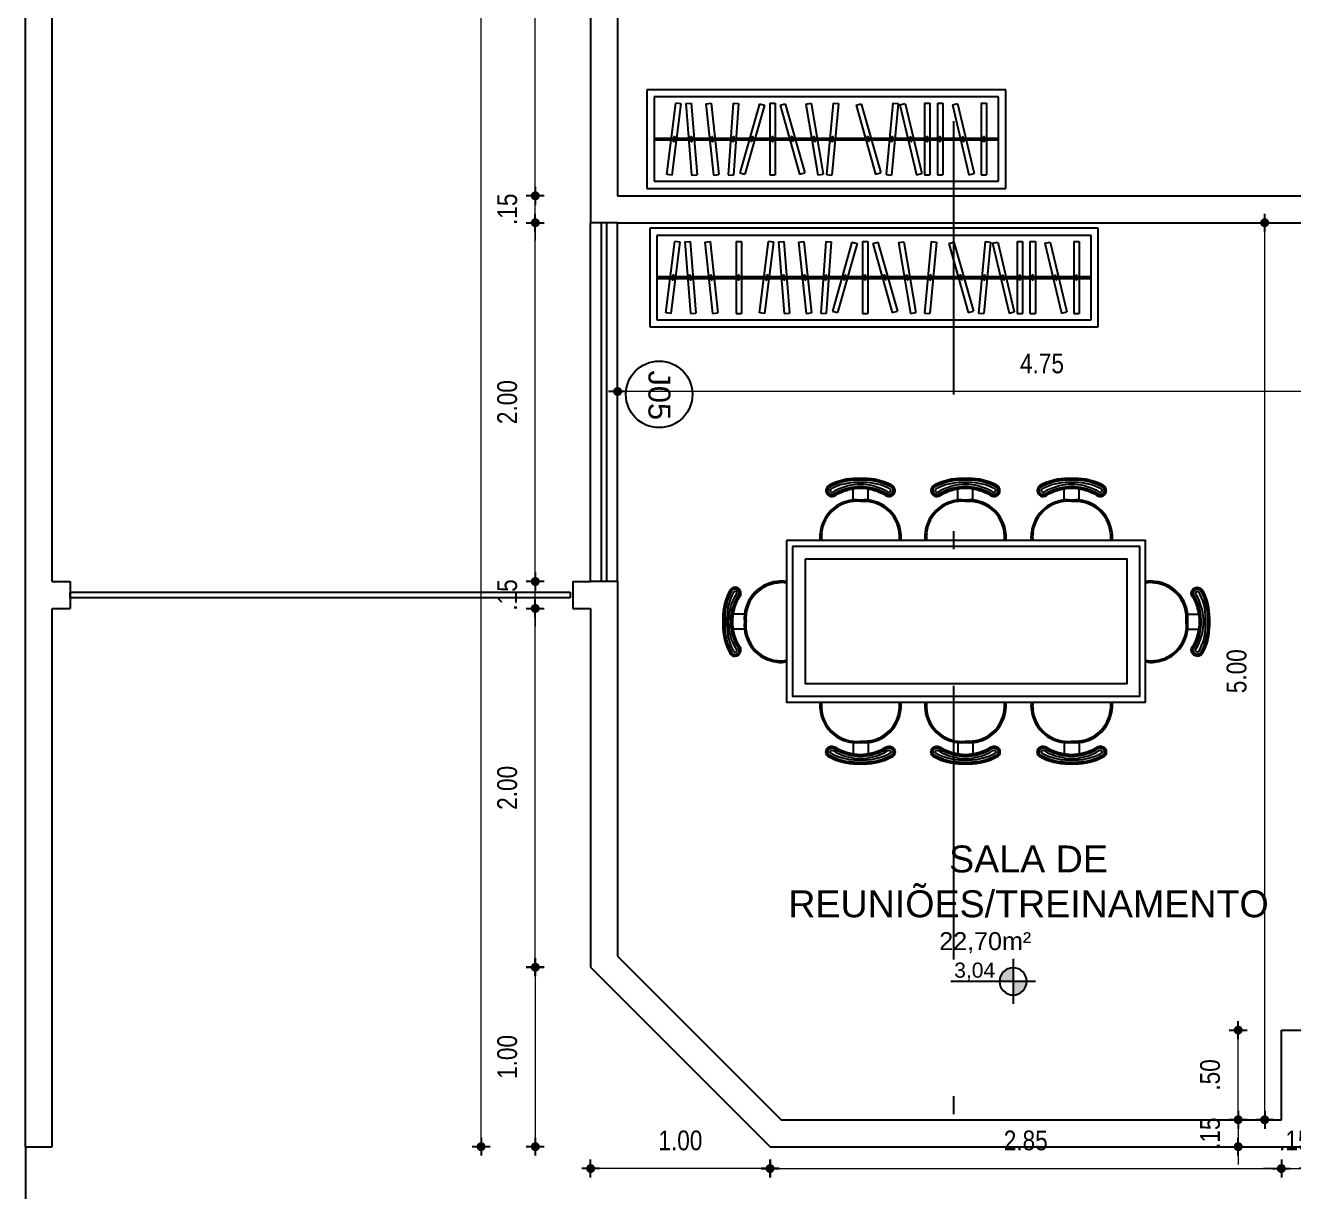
# Model space of a CAD drawing. Header units: millimetres. Extents: x 3212 to 6878, y 1640 to 3386.
# Drawn here: x 3228.04 to 3235.11, y 1702.8 to 1709.3 of the extents above; entities that cross this region are included whole.
import ezdxf
from ezdxf.enums import TextEntityAlignment as Align

# ---------------------------------------------------------------- set-up
doc = ezdxf.new("R2010")
doc.units = ezdxf.units.MM
doc.header["$LTSCALE"] = 0.8
doc.linetypes.add('DASHDOT2', pattern=[12.7, 6.35, -3.175, 0, -3.175])
for name, color, linetype in [('0-COTAS', 8, 'Continuous'), ('A-PEN-W', 7, 'Continuous'), ('A-PEN-Y', 2, 'Continuous'), ('COTA', 2, 'Continuous'), ('MOVEIS', 7, 'Continuous'), ('NIVEIS', 1, 'Continuous')]:
    doc.layers.add(name, color=color, linetype=linetype)
doc.layers.add('COTAS', color=53, linetype='Continuous', lineweight=9)
doc.styles.add('CARIMBO_DADOS', font='arial.ttf', dxfattribs={"height": 0.1})
doc.styles.add('F2', font='ARIALN.TTF')
doc.styles.add('REGUA80', font='arial.ttf', dxfattribs={"height": 1})
doc.styles.add('T20', font='PORT2', dxfattribs={"height": 0.2})
doc.styles.add('TEXT', font='arial.ttf')
doc.dimstyles.new('ARQUITETURA', dxfattribs={"dimtxt": 0.11, "dimasz": 0.05, "dimexe": 0.1, "dimexo": 0, "dimgap": 0.1, "dimtad": 1, "dimzin": 5, "dimdsep": 46, "dimtxsty": 'F2', "dimblk": 'COTA', "dimcen": 0, "dimse1": 1, "dimse2": 1, "dimadec": 0, "dimazin": 0, "dimtfac": 2, "dimtix": 1, "dimtmove": 2, "dimatfit": 3, "dimldrblk": 'COTA', "dimfxl": 0, "dimtolj": 1, "dimtzin": 5, "dimarcsym": 0})

# ---------------------------------------------------------------- blocks, each defined once
blk = doc.blocks.new('cotas')
at = {"layer": 'A-PEN-Y'}
h = blk.add_hatch(color=256, dxfattribs=at)
h.paths.add_polyline_path([(0.135, 0, 0.414214), (0, 0.135), (0, 0)])
h.paths.add_polyline_path([(0, 0), (-0.135, 0, 0.414214), (0, -0.135)])
at = {"layer": 'A-PEN-W'}
for p, q in [((0, 0.223), (0, -0.223)), ((-0.223, 0), (0.621, 0))]:
    blk.add_line(p, q, dxfattribs=at)
blk.add_circle((0, 0), 0.135, dxfattribs=at)
at = {"layer": 'A-PEN-W', "style": 'T20'}
blk.add_attdef('COTA', (0.167, 0.038), '', height=0.15, dxfattribs=at)
blk = doc.blocks.new('COTA')
at = {"layer": 'COTA'}
for p, q in [((-1, 0), (1, 0)), ((0, 1), (0, -1))]:
    blk.add_line(p, q, dxfattribs=at)
at = {"layer": 'COTA', "const_width": 0.5}
blk.add_lwpolyline([(-0.25, 0, 1), (0.25, 0, 1)], format="xyb", close=True, dxfattribs=at)
blk = doc.blocks.new('*D324')
at = {"layer": '0-COTAS', "color": 0, "lineweight": -2, "transparency": 16777216}
blk.add_line((3568.6271, 1830.8628), (3568.6271, 1829.9628), dxfattribs=at)
at = {"layer": 'Defpoints', "color": 0, "transparency": 16777216}
for p in [(3568.9355, 1830.9128), (3568.6271, 1829.9128), (3569.9355, 1829.9128)]:
    blk.add_point(p, dxfattribs=at)
at = {"layer": '0-COTAS', "color": 0, "lineweight": -2, "transparency": 16777216, "xscale": 0.05, "yscale": 0.05, "zscale": 0.05}
for p, rotation in [((3568.6271, 1830.9128), 90), ((3568.6271, 1829.9128), 270)]:
    blk.add_blockref('COTA', p, dxfattribs=dict(at, rotation=rotation))
at = {"layer": '0-COTAS', "color": 0, "transparency": 16777216, "insert": (3568.4709, 1830.4128), "char_height": 0.11, "attachment_point": 5, "rotation": 90, "style": 'F2'}
blk.add_mtext('\\A1;1.00', dxfattribs=at)
blk = doc.blocks.new('*D417')
at = {"layer": '0-COTAS', "color": 0, "lineweight": -2, "transparency": 16777216}
blk.add_line((3569.8855, 1829.7908), (3568.9855, 1829.7908), dxfattribs=at)
at = {"layer": 'Defpoints', "color": 0, "transparency": 16777216}
for p in [(3568.9355, 1830.9128), (3569.9355, 1829.9128), (3568.9355, 1829.7908)]:
    blk.add_point(p, dxfattribs=at)
at = {"layer": '0-COTAS', "color": 0, "lineweight": -2, "transparency": 16777216, "xscale": 0.05, "yscale": 0.05, "zscale": 0.05, "rotation": 180}
blk.add_blockref('COTA', (3568.9355, 1829.7908), dxfattribs=at)
at = {"layer": '0-COTAS', "color": 0, "lineweight": -2, "transparency": 16777216, "xscale": 0.05, "yscale": 0.05, "zscale": 0.05}
blk.add_blockref('COTA', (3569.9355, 1829.7908), dxfattribs=at)
at = {"layer": '0-COTAS', "color": 0, "transparency": 16777216, "insert": (3569.4355, 1829.947), "char_height": 0.11, "attachment_point": 5, "style": 'F2'}
blk.add_mtext('\\A1;1.00', dxfattribs=at)
blk = doc.blocks.new('MESA3')
for p, q in [((-0.0279, 1.1982), (-0.0279, 1.2601)), ((0.0557, 1.1982), (0.0557, 1.2601)), ((-0.6646, 0.5935), (-0.7265, 0.5935)), ((0.6876, 0.5935), (0.7495, 0.5935)), ((-0.6646, 0.5099), (-0.7265, 0.5099)), ((0.6876, 0.5099), (0.7495, 0.5099)), ((-0.6646, 0.0014), (-0.7265, 0.0014)), ((0.6876, 0.0014), (0.7495, 0.0014)), ((-0.6646, -0.0822), (-0.7265, -0.0822)), ((0.6876, -0.0822), (0.7495, -0.0822)), ((-0.6646, -0.5835), (-0.7265, -0.5835)), ((0.6876, -0.5835), (0.7495, -0.5835)), ((-0.6646, -0.6671), (-0.7265, -0.6671)), ((0.6876, -0.6671), (0.7495, -0.6671)), ((-0.0279, -1.2719), (-0.0279, -1.3338)), ((0.0557, -1.2719), (0.0557, -1.3338))]:
    blk.add_line(p, q)
for points in [[(-0.0037, 1.3188), (0.0321, 1.3188, -0.126461), (0.1889, 1.2801, -1.05486), (0.154, 1.2235), (0.1369, 1.2342, 0.10861), (0.0139, 1.2639, 0.10861), (-0.1091, 1.2342), (-0.1262, 1.2235, -1.05486), (-0.1611, 1.2801, -0.126461), (-0.0043, 1.3188), (0.0315, 1.3188)], [(-0.7852, 0.5693), (-0.7852, 0.5334, 0.126461), (-0.7465, 0.3767, 1.05486), (-0.6899, 0.4116), (-0.7006, 0.4286, -0.10861), (-0.7304, 0.5517, -0.10861), (-0.7006, 0.6747), (-0.6899, 0.6917, 1.05486), (-0.7465, 0.7267, 0.126461), (-0.7852, 0.5699), (-0.7852, 0.5341)], [(0.8082, 0.5693), (0.8082, 0.5334, -0.126461), (0.7695, 0.3767, -1.05486), (0.7129, 0.4116), (0.7237, 0.4286, 0.10861), (0.7534, 0.5517, 0.10861), (0.7237, 0.6747), (0.7129, 0.6917, -1.05486), (0.7695, 0.7267, -0.126461), (0.8082, 0.5699), (0.8082, 0.5341)], [(-0.7852, -0.0228), (-0.7852, -0.0586, 0.126461), (-0.7465, -0.2154, 1.05486), (-0.6899, -0.1805), (-0.7006, -0.1634, -0.10861), (-0.7304, -0.0404, -0.10861), (-0.7006, 0.0826), (-0.6899, 0.0997, 1.05486), (-0.7465, 0.1346, 0.126461), (-0.7852, -0.0221), (-0.7852, -0.058)], [(0.8082, -0.0228), (0.8082, -0.0586, -0.126461), (0.7695, -0.2154, -1.05486), (0.7129, -0.1805), (0.7237, -0.1634, 0.10861), (0.7534, -0.0404, 0.10861), (0.7237, 0.0826), (0.7129, 0.0997, -1.05486), (0.7695, 0.1346, -0.126461), (0.8082, -0.0221), (0.8082, -0.058)], [(-0.7852, -0.6077), (-0.7852, -0.6435, 0.126461), (-0.7465, -0.8003, 1.05486), (-0.6899, -0.7654), (-0.7006, -0.7483, -0.10861), (-0.7304, -0.6253, -0.10861), (-0.7006, -0.5023), (-0.6899, -0.4852, 1.05486), (-0.7465, -0.4503, 0.126461), (-0.7852, -0.6071), (-0.7852, -0.6429)], [(0.8082, -0.6077), (0.8082, -0.6435, -0.126461), (0.7695, -0.8003, -1.05486), (0.7129, -0.7654), (0.7237, -0.7483, 0.10861), (0.7534, -0.6253, 0.10861), (0.7237, -0.5023), (0.7129, -0.4852, -1.05486), (0.7695, -0.4503, -0.126461), (0.8082, -0.6071), (0.8082, -0.6429)], [(-0.0037, -1.3925), (0.0321, -1.3925, 0.126461), (0.1889, -1.3538, 1.05486), (0.154, -1.2972), (0.1369, -1.3079, -0.10861), (0.0139, -1.3376, -0.10861), (-0.1091, -1.3079), (-0.1262, -1.2972, 1.05486), (-0.1611, -1.3538, 0.126461), (-0.0043, -1.3925), (0.0315, -1.3925)]]:
    blk.add_lwpolyline(points, format="xyb")
for points in [[(0.0139, 1.3125), (0.0322, 1.3125, -0.12647), (0.1859, 1.2746, -1.057116), (0.1574, 1.2287), (0.14, 1.2397, 0.109005), (0.0139, 1.2702, 0.109005), (-0.1122, 1.2397), (-0.1296, 1.2287, -1.057116), (-0.1581, 1.2746, -0.12647), (-0.0044, 1.3125)], [(0.0139, 1.3082), (0.0322, 1.3082, -0.126475), (0.1839, 1.2708, -1.059183), (0.1598, 1.2323), (0.1421, 1.2434, 0.109269), (0.0139, 1.2745, 0.109269), (-0.1143, 1.2434), (-0.132, 1.2323, -1.059183), (-0.1561, 1.2708, -0.126475), (-0.0044, 1.3082)], [(0.0139, 1.2957), (0.0323, 1.2957, -0.126481), (0.1779, 1.2598, -1.071489), (0.1668, 1.2426), (0.1482, 1.2544, 0.110003), (0.0139, 1.287, 0.110003), (-0.1204, 1.2544), (-0.139, 1.2426, -1.071489), (-0.1501, 1.2598, -0.126481), (-0.0045, 1.2957)], [(-0.779, 0.5517), (-0.779, 0.5334, 0.12647), (-0.741, 0.3796, 1.057116), (-0.6951, 0.4081), (-0.7061, 0.4256, -0.109005), (-0.7366, 0.5517, -0.109005), (-0.7061, 0.6777), (-0.6951, 0.6952, 1.057116), (-0.741, 0.7237, 0.12647), (-0.779, 0.5699)], [(-0.7747, 0.5517), (-0.7747, 0.5334, 0.126475), (-0.7372, 0.3817, 1.059183), (-0.6987, 0.4057), (-0.7099, 0.4235, -0.109269), (-0.7409, 0.5517, -0.109269), (-0.7099, 0.6798), (-0.6987, 0.6976, 1.059183), (-0.7372, 0.7216, 0.126475), (-0.7747, 0.57)], [(-0.7621, 0.5517), (-0.7621, 0.5333, 0.126481), (-0.7262, 0.3877, 1.071489), (-0.7091, 0.3987), (-0.7208, 0.4174, -0.110003), (-0.7535, 0.5517, -0.110003), (-0.7208, 0.6859), (-0.7091, 0.7046, 1.071489), (-0.7262, 0.7156, 0.126481), (-0.7621, 0.57)], [(0.802, 0.5517), (0.802, 0.5334, -0.12647), (0.764, 0.3796, -1.057116), (0.7181, 0.4081), (0.7291, 0.4256, 0.109005), (0.7597, 0.5517, 0.109005), (0.7291, 0.6777), (0.7181, 0.6952, -1.057116), (0.764, 0.7237, -0.12647), (0.802, 0.5699)], [(0.7977, 0.5517), (0.7977, 0.5334, -0.126475), (0.7603, 0.3817, -1.059183), (0.7217, 0.4057), (0.7329, 0.4235, 0.109269), (0.764, 0.5517, 0.109269), (0.7329, 0.6798), (0.7217, 0.6976, -1.059183), (0.7603, 0.7216, -0.126475), (0.7977, 0.57)], [(0.7852, 0.5517), (0.7852, 0.5333, -0.126481), (0.7493, 0.3877, -1.071489), (0.7321, 0.3987), (0.7438, 0.4174, 0.110003), (0.7765, 0.5517, 0.110003), (0.7438, 0.6859), (0.7321, 0.7046, -1.071489), (0.7493, 0.7156, -0.126481), (0.7852, 0.57)], [(-0.779, -0.0404), (-0.779, -0.0587, 0.12647), (-0.741, -0.2124, 1.057116), (-0.6951, -0.1839), (-0.7061, -0.1665, -0.109005), (-0.7366, -0.0404, -0.109005), (-0.7061, 0.0857), (-0.6951, 0.1031, 1.057116), (-0.741, 0.1316, 0.12647), (-0.779, -0.0221)], [(-0.7747, -0.0404), (-0.7747, -0.0587, 0.126475), (-0.7372, -0.2104, 1.059183), (-0.6987, -0.1863), (-0.7099, -0.1686, -0.109269), (-0.7409, -0.0404, -0.109269), (-0.7099, 0.0878), (-0.6987, 0.1055, 1.059183), (-0.7372, 0.1296, 0.126475), (-0.7747, -0.0221)], [(0.802, -0.0404), (0.802, -0.0587, -0.12647), (0.764, -0.2124, -1.057116), (0.7181, -0.1839), (0.7291, -0.1665, 0.109005), (0.7597, -0.0404, 0.109005), (0.7291, 0.0857), (0.7181, 0.1031, -1.057116), (0.764, 0.1316, -0.12647), (0.802, -0.0221)], [(0.7977, -0.0404), (0.7977, -0.0587, -0.126475), (0.7603, -0.2104, -1.059183), (0.7217, -0.1863), (0.7329, -0.1686, 0.109269), (0.764, -0.0404, 0.109269), (0.7329, 0.0878), (0.7217, 0.1055, -1.059183), (0.7603, 0.1296, -0.126475), (0.7977, -0.0221)], [(-0.7621, -0.0404), (-0.7621, -0.0587, 0.126481), (-0.7262, -0.2044, 1.071489), (-0.7091, -0.1933), (-0.7208, -0.1747, -0.110003), (-0.7535, -0.0404, -0.110003), (-0.7208, 0.0939), (-0.7091, 0.1125, 1.071489), (-0.7262, 0.1236, 0.126481), (-0.7621, -0.022)], [(0.7852, -0.0404), (0.7852, -0.0587, -0.126481), (0.7493, -0.2044, -1.071489), (0.7321, -0.1933), (0.7438, -0.1747, 0.110003), (0.7765, -0.0404, 0.110003), (0.7438, 0.0939), (0.7321, 0.1125, -1.071489), (0.7493, 0.1236, -0.126481), (0.7852, -0.022)], [(-0.779, -0.6253), (-0.779, -0.6436, 0.12647), (-0.741, -0.7973, 1.057116), (-0.6951, -0.7688), (-0.7061, -0.7514, -0.109005), (-0.7366, -0.6253, -0.109005), (-0.7061, -0.4992), (-0.6951, -0.4818, 1.057116), (-0.741, -0.4533, 0.12647), (-0.779, -0.607)], [(-0.7747, -0.6253), (-0.7747, -0.6436, 0.126475), (-0.7372, -0.7953, 1.059183), (-0.6987, -0.7712), (-0.7099, -0.7535, -0.109269), (-0.7409, -0.6253, -0.109269), (-0.7099, -0.4971), (-0.6987, -0.4794, 1.059183), (-0.7372, -0.4553, 0.126475), (-0.7747, -0.607)], [(-0.7621, -0.6253), (-0.7621, -0.6437, 0.126481), (-0.7262, -0.7893, 1.071489), (-0.7091, -0.7782), (-0.7208, -0.7596, -0.110003), (-0.7535, -0.6253, -0.110003), (-0.7208, -0.491), (-0.7091, -0.4724, 1.071489), (-0.7262, -0.4613, 0.126481), (-0.7621, -0.607)], [(0.802, -0.6253), (0.802, -0.6436, -0.12647), (0.764, -0.7973, -1.057116), (0.7181, -0.7688), (0.7291, -0.7514, 0.109005), (0.7597, -0.6253, 0.109005), (0.7291, -0.4992), (0.7181, -0.4818, -1.057116), (0.764, -0.4533, -0.12647), (0.802, -0.607)], [(0.7977, -0.6253), (0.7977, -0.6436, -0.126475), (0.7603, -0.7953, -1.059183), (0.7217, -0.7712), (0.7329, -0.7535, 0.109269), (0.764, -0.6253, 0.109269), (0.7329, -0.4971), (0.7217, -0.4794, -1.059183), (0.7603, -0.4553, -0.126475), (0.7977, -0.607)], [(0.7852, -0.6253), (0.7852, -0.6437, -0.126481), (0.7493, -0.7893, -1.071489), (0.7321, -0.7782), (0.7438, -0.7596, 0.110003), (0.7765, -0.6253, 0.110003), (0.7438, -0.491), (0.7321, -0.4724, -1.071489), (0.7493, -0.4613, -0.126481), (0.7852, -0.607)], [(0.0139, -1.3862), (0.0322, -1.3862, 0.12647), (0.1859, -1.3483, 1.057116), (0.1574, -1.3024), (0.14, -1.3134, -0.109005), (0.0139, -1.3439, -0.109005), (-0.1122, -1.3134), (-0.1296, -1.3024, 1.057116), (-0.1581, -1.3483, 0.12647), (-0.0044, -1.3862)], [(0.0139, -1.3819), (0.0322, -1.3819, 0.126475), (0.1839, -1.3445, 1.059183), (0.1598, -1.306), (0.1421, -1.3171, -0.109269), (0.0139, -1.3482, -0.109269), (-0.1143, -1.3171), (-0.132, -1.306, 1.059183), (-0.1561, -1.3445, 0.126475), (-0.0044, -1.3819)], [(0.0139, -1.3694), (0.0323, -1.3694, 0.126481), (0.1779, -1.3335, 1.071489), (0.1668, -1.3164), (0.1482, -1.3281, -0.110003), (0.0139, -1.3607, -0.110003), (-0.1204, -1.3281), (-0.139, -1.3164, 1.071489), (-0.1501, -1.3335, 0.126481), (-0.0045, -1.3694)]]:
    blk.add_lwpolyline(points, format="xyb", close=True)
for points in [[(-0.4385, -1.0369), (0.4615, -1.0369), (0.4615, 0.9631), (-0.4385, 0.9631)], [(-0.4056, -1.004), (0.4286, -1.004), (0.4286, 0.9303), (-0.4056, 0.9303)], [(-0.3355, -0.9339), (0.3585, -0.9339), (0.3585, 0.8602), (-0.3355, 0.8602)]]:
    blk.add_lwpolyline(points, close=True)
for centre, radius, start, end in [((-0.0074, 0.9945), 0.2047, 84.01851, 174.18906), ((-0.0074, 0.9945), 0.1955, 84.01851, 174.18906), ((0.0352, 0.9945), 0.2047, 5.81094, 95.98149), ((0.0352, 0.9945), 0.1967, 5.81094, 95.98149), ((-0.0886, 0.9925), 0.1246, 169.51205, 193.65465), ((-0.0886, 0.9925), 0.1153, 169.51205, 193.65465), ((0.1164, 0.9925), 0.1151, 346.34535, 10.48795), ((0.1164, 0.9925), 0.1246, 346.34535, 10.48795), ((-0.459, 0.6542), 0.1246, 80.52865, 100.48795), ((0.482, 0.6542), 0.1246, 79.51205, 99.47135), ((-0.4609, 0.573), 0.2047, 95.81094, 185.98149), ((-0.4609, 0.573), 0.1955, 95.81094, 185.98149), ((-0.459, 0.6542), 0.1153, 79.76483, 100.48795), ((0.482, 0.6542), 0.1153, 79.51205, 100.23517), ((0.484, 0.573), 0.1955, 354.01851, 84.18906), ((0.484, 0.573), 0.2047, 354.01851, 84.18906), ((-0.4609, 0.5303), 0.2047, 174.01851, 264.18906), ((-0.4609, 0.5303), 0.1967, 174.01851, 264.18906), ((0.484, 0.5303), 0.1967, 275.81094, 5.98149), ((0.484, 0.5303), 0.2047, 275.81094, 5.98149), ((-0.459, 0.4491), 0.1246, 259.51205, 279.47135), ((-0.459, 0.4491), 0.1151, 259.51205, 280.25369), ((0.482, 0.4491), 0.1151, 259.74631, 280.48795), ((0.482, 0.4491), 0.1246, 260.52865, 280.48795), ((-0.4609, -0.0191), 0.2047, 95.81094, 185.98149), ((-0.4609, -0.0191), 0.1955, 95.81094, 185.98149), ((-0.459, 0.0621), 0.1246, 80.52865, 100.48795), ((-0.459, 0.0621), 0.1153, 79.76483, 100.48795), ((0.482, 0.0621), 0.1246, 79.51205, 99.47135), ((0.482, 0.0621), 0.1153, 79.51205, 100.23517), ((0.484, -0.0191), 0.1955, 354.01851, 84.18906), ((0.484, -0.0191), 0.2047, 354.01851, 84.18906), ((-0.4609, -0.0617), 0.2047, 174.01851, 264.18906), ((-0.4609, -0.0617), 0.1967, 174.01851, 264.18906), ((0.484, -0.0617), 0.1967, 275.81094, 5.98149), ((0.484, -0.0617), 0.2047, 275.81094, 5.98149), ((-0.459, -0.1429), 0.1246, 259.51205, 279.47135), ((-0.459, -0.1429), 0.1151, 259.51205, 280.25369), ((0.482, -0.1429), 0.1151, 259.74631, 280.48795), ((0.482, -0.1429), 0.1246, 260.52865, 280.48795), ((-0.4609, -0.604), 0.2047, 95.81094, 185.98149), ((-0.4609, -0.604), 0.1955, 95.81094, 185.98149), ((-0.459, -0.5228), 0.1246, 80.52865, 100.48795), ((-0.459, -0.5228), 0.1153, 79.76483, 100.48795), ((0.482, -0.5228), 0.1246, 79.51205, 99.47135), ((0.482, -0.5228), 0.1153, 79.51205, 100.23517), ((0.484, -0.604), 0.1955, 354.01851, 84.18906), ((0.484, -0.604), 0.2047, 354.01851, 84.18906), ((-0.4609, -0.6466), 0.2047, 174.01851, 264.18906), ((-0.4609, -0.6466), 0.1967, 174.01851, 264.18906), ((0.484, -0.6466), 0.1967, 275.81094, 5.98149), ((0.484, -0.6466), 0.2047, 275.81094, 5.98149), ((-0.459, -0.7278), 0.1151, 259.51205, 280.25369), ((0.482, -0.7278), 0.1151, 259.74631, 280.48795), ((-0.459, -0.7278), 0.1246, 259.51205, 279.47135), ((0.482, -0.7278), 0.1246, 260.52865, 280.48795), ((-0.0886, -1.0663), 0.1246, 166.34535, 190.48795), ((-0.0886, -1.0663), 0.1153, 166.34535, 190.48795), ((0.1164, -1.0663), 0.1151, 349.51205, 13.65465), ((0.1164, -1.0663), 0.1246, 349.51205, 13.65465), ((-0.0074, -1.0682), 0.2047, 185.81094, 275.98149), ((-0.0074, -1.0682), 0.1955, 185.81094, 275.98149), ((0.0352, -1.0682), 0.2047, 264.01851, 354.18906), ((0.0352, -1.0682), 0.1967, 264.01851, 354.18906)]:
    blk.add_arc(centre, radius, start, end)
blk = doc.blocks.new('*D419')
at = {"layer": '0-COTAS', "color": 0, "lineweight": -2, "transparency": 16777216}
blk.add_line((3572.5439, 1830.1128), (3572.5439, 1830.5123), dxfattribs=at)
at = {"layer": 'Defpoints', "color": 0, "transparency": 16777216}
for p in [(3572.5439, 1830.5623), (3572.7844, 1830.5623), (3572.7844, 1830.0628)]:
    blk.add_point(p, dxfattribs=at)
at = {"layer": '0-COTAS', "color": 0, "lineweight": -2, "transparency": 16777216, "xscale": 0.05, "yscale": 0.05, "zscale": 0.05}
for p, rotation in [((3572.5439, 1830.5623), 90), ((3572.5439, 1830.0628), 270)]:
    blk.add_blockref('COTA', p, dxfattribs=dict(at, rotation=rotation))
at = {"layer": '0-COTAS', "color": 0, "transparency": 16777216, "insert": (3572.3877, 1830.3126), "char_height": 0.11, "attachment_point": 5, "rotation": 90, "style": 'F2'}
blk.add_mtext('\\A1;.50', dxfattribs=at)
blk = doc.blocks.new('*D421')
at = {"layer": '0-COTAS', "color": 0, "lineweight": -2, "transparency": 16777216}
blk.add_line((3568.6271, 1830.9628), (3568.6271, 1832.8628), dxfattribs=at)
at = {"layer": 'Defpoints', "color": 0, "transparency": 16777216}
for p in [(3568.6271, 1832.9128), (3568.9355, 1832.9128), (3568.9355, 1830.9128)]:
    blk.add_point(p, dxfattribs=at)
at = {"layer": '0-COTAS', "color": 0, "lineweight": -2, "transparency": 16777216, "xscale": 0.05, "yscale": 0.05, "zscale": 0.05}
for p, rotation in [((3568.6271, 1832.9128), 90), ((3568.6271, 1830.9128), 270)]:
    blk.add_blockref('COTA', p, dxfattribs=dict(at, rotation=rotation))
at = {"layer": '0-COTAS', "color": 0, "transparency": 16777216, "insert": (3568.4709, 1831.9128), "char_height": 0.11, "attachment_point": 5, "rotation": 90, "style": 'F2'}
blk.add_mtext('\\A1;2.00', dxfattribs=at)
blk = doc.blocks.new('*D422')
at = {"layer": '0-COTAS', "color": 0, "lineweight": -2, "transparency": 16777216}
for p, q in [((3568.6271, 1833.1128), (3568.6271, 1833.1628)), ((3568.6271, 1832.9128), (3568.6271, 1833.0628)), ((3568.6271, 1832.8628), (3568.6271, 1832.8128))]:
    blk.add_line(p, q, dxfattribs=at)
at = {"layer": 'Defpoints', "color": 0, "transparency": 16777216}
for p in [(3568.6271, 1833.0628), (3568.9355, 1833.0628), (3568.9355, 1832.9128)]:
    blk.add_point(p, dxfattribs=at)
at = {"layer": '0-COTAS', "color": 0, "lineweight": -2, "transparency": 16777216, "xscale": 0.05, "yscale": 0.05, "zscale": 0.05}
for p, rotation in [((3568.6271, 1833.0628), 270), ((3568.6271, 1832.9128), 90)]:
    blk.add_blockref('COTA', p, dxfattribs=dict(at, rotation=rotation))
at = {"layer": '0-COTAS', "color": 0, "transparency": 16777216, "insert": (3568.4709, 1832.9878), "char_height": 0.11, "attachment_point": 5, "rotation": 90, "style": 'F2'}
blk.add_mtext('\\A1;.15', dxfattribs=at)
blk = doc.blocks.new('*D423')
at = {"layer": '0-COTAS', "color": 0, "lineweight": -2, "transparency": 16777216}
blk.add_line((3568.6271, 1833.1128), (3568.6271, 1835.0128), dxfattribs=at)
at = {"layer": 'Defpoints', "color": 0, "transparency": 16777216}
for p in [(3568.6271, 1835.0628), (3569.0855, 1835.0628), (3568.9355, 1833.0628)]:
    blk.add_point(p, dxfattribs=at)
at = {"layer": '0-COTAS', "color": 0, "lineweight": -2, "transparency": 16777216, "xscale": 0.05, "yscale": 0.05, "zscale": 0.05}
for p, rotation in [((3568.6271, 1835.0628), 90), ((3568.6271, 1833.0628), 270)]:
    blk.add_blockref('COTA', p, dxfattribs=dict(at, rotation=rotation))
at = {"layer": '0-COTAS', "color": 0, "transparency": 16777216, "insert": (3568.4709, 1834.0628), "char_height": 0.11, "attachment_point": 5, "rotation": 90, "style": 'F2'}
blk.add_mtext('\\A1;2.00', dxfattribs=at)
blk = doc.blocks.new('*D424')
at = {"layer": '0-COTAS', "color": 0, "lineweight": -2, "transparency": 16777216}
for p, q in [((3568.6271, 1835.2628), (3568.6271, 1835.3128)), ((3568.6271, 1835.0628), (3568.6271, 1835.2128)), ((3568.6271, 1835.0128), (3568.6271, 1834.9628))]:
    blk.add_line(p, q, dxfattribs=at)
at = {"layer": 'Defpoints', "color": 0, "transparency": 16777216}
for p in [(3568.6271, 1835.2128), (3569.0855, 1835.2128), (3569.0855, 1835.0628)]:
    blk.add_point(p, dxfattribs=at)
at = {"layer": '0-COTAS', "color": 0, "lineweight": -2, "transparency": 16777216, "xscale": 0.05, "yscale": 0.05, "zscale": 0.05}
for p, rotation in [((3568.6271, 1835.2128), 270), ((3568.6271, 1835.0628), 90)]:
    blk.add_blockref('COTA', p, dxfattribs=dict(at, rotation=rotation))
at = {"layer": '0-COTAS', "color": 0, "transparency": 16777216, "insert": (3568.4709, 1835.1378), "char_height": 0.11, "attachment_point": 5, "rotation": 90, "style": 'F2'}
blk.add_mtext('\\A1;.15', dxfattribs=at)
blk = doc.blocks.new('*D428')
at = {"layer": '0-COTAS', "color": 0, "lineweight": -2, "transparency": 16777216}
blk.add_line((3573.7655, 1834.1219), (3569.1355, 1834.1219), dxfattribs=at)
at = {"layer": 'Defpoints', "color": 0, "transparency": 16777216}
for p in [(3569.0855, 1834.7304), (3573.8155, 1834.4716), (3569.0855, 1834.1219)]:
    blk.add_point(p, dxfattribs=at)
at = {"layer": '0-COTAS', "color": 0, "lineweight": -2, "transparency": 16777216, "xscale": 0.05, "yscale": 0.05, "zscale": 0.05, "rotation": 180}
blk.add_blockref('COTA', (3569.0855, 1834.1219), dxfattribs=at)
at = {"layer": '0-COTAS', "color": 0, "lineweight": -2, "transparency": 16777216, "xscale": 0.05, "yscale": 0.05, "zscale": 0.05}
blk.add_blockref('COTA', (3573.8155, 1834.1219), dxfattribs=at)
at = {"layer": '0-COTAS', "color": 0, "transparency": 16777216, "insert": (3571.4505, 1834.2778), "char_height": 0.11, "attachment_point": 5, "style": 'F2'}
blk.add_mtext('\\A1;4.75', dxfattribs=at)
blk = doc.blocks.new('*D441')
at = {"layer": '0-COTAS', "color": 0, "lineweight": -2, "transparency": 16777216}
blk.add_line((3572.6915, 1830.1128), (3572.6915, 1835.0128), dxfattribs=at)
at = {"layer": 'Defpoints', "color": 0, "transparency": 16777216}
for p in [(3570.2613, 1835.0628), (3572.6915, 1835.0628), (3570.217, 1830.0628)]:
    blk.add_point(p, dxfattribs=at)
at = {"layer": '0-COTAS', "color": 0, "lineweight": -2, "transparency": 16777216, "xscale": 0.05, "yscale": 0.05, "zscale": 0.05}
for p, rotation in [((3572.6915, 1835.0628), 90), ((3572.6915, 1830.0628), 270)]:
    blk.add_blockref('COTA', p, dxfattribs=dict(at, rotation=rotation))
at = {"layer": '0-COTAS', "color": 0, "transparency": 16777216, "insert": (3572.5353, 1832.5628), "char_height": 0.11, "attachment_point": 5, "rotation": 90, "style": 'F2'}
blk.add_mtext('\\A1;5.00', dxfattribs=at)
blk = doc.blocks.new('GUARD200')
at = {"layer": 'MOVEIS'}
for p, q in [((2, 0.55), (0, 0.55)), ((0, 0.55), (0, 0)), ((1.96, 0.51), (0.04, 0.51)), ((0.04, 0.51), (0.04, 0.04)), ((1.96, 0.04), (1.96, 0.51)), ((2, 0), (2, 0.55)), ((0.1122, 0.078), (0.1615, 0.4749)), ((0.142, 0.0743), (0.1913, 0.4712)), ((0.1913, 0.4712), (0.1615, 0.4749)), ((0.2176, 0.473), (0.2475, 0.4754)), ((0.2176, 0.473), (0.2497, 0.0742)), ((0.2475, 0.4754), (0.2796, 0.0766)), ((0.3293, 0.472), (0.3591, 0.4752)), ((0.3293, 0.472), (0.3722, 0.0743)), ((0.3591, 0.4752), (0.402, 0.0775)), ((0.4817, 0.4754), (0.4537, 0.0764)), ((0.4817, 0.4754), (0.5116, 0.4733)), ((0.5116, 0.4733), (0.4837, 0.0743)), ((0.627, 0.4722), (0.5179, 0.0874)), ((0.6559, 0.464), (0.5468, 0.0792)), ((0.627, 0.4722), (0.6559, 0.464)), ((0.6858, 0.475), (0.6858, 0.075)), ((0.6858, 0.475), (0.7158, 0.475)), ((0.7158, 0.475), (0.7158, 0.075)), ((0.7427, 0.4641), (0.7715, 0.4722)), ((0.7427, 0.4641), (0.8514, 0.0791)), ((0.7715, 0.4722), (0.8803, 0.0873)), ((0.8867, 0.4694), (0.9163, 0.4743)), ((0.8867, 0.4694), (0.9528, 0.0749)), ((0.9163, 0.4743), (0.9824, 0.0798)), ((1.0382, 0.4753), (1.0009, 0.077)), ((1.068, 0.4725), (1.0308, 0.0742)), ((1.0382, 0.4753), (1.068, 0.4725)), ((1.1662, 0.4641), (1.195, 0.4722)), ((1.1662, 0.4641), (1.2749, 0.0791)), ((1.195, 0.4722), (1.3038, 0.0873)), ((1.3701, 0.4753), (1.3328, 0.077)), ((1.3999, 0.4725), (1.3627, 0.0742)), ((1.3701, 0.4753), (1.3999, 0.4725)), ((1.4107, 0.4656), (1.4399, 0.4725)), ((1.4107, 0.4656), (1.5025, 0.0763)), ((1.4399, 0.4725), (1.5317, 0.0832)), ((1.5477, 0.475), (1.5477, 0.075)), ((1.5477, 0.475), (1.5777, 0.475)), ((1.5777, 0.475), (1.5777, 0.075)), ((1.619, 0.475), (1.619, 0.075)), ((1.619, 0.475), (1.649, 0.475)), ((1.649, 0.475), (1.649, 0.075)), ((1.7026, 0.4656), (1.7318, 0.4725)), ((1.7026, 0.4656), (1.7945, 0.0763)), ((1.7318, 0.4725), (1.8237, 0.0832)), ((1.8633, 0.475), (1.8633, 0.075)), ((1.8633, 0.475), (1.8933, 0.475)), ((1.8933, 0.475), (1.8933, 0.075)), ((0.1511, 0.2898), (0.1474, 0.2601)), ((0.1511, 0.2898), (0.1561, 0.2892)), ((0.1561, 0.2892), (0.1524, 0.2595)), ((0.2449, 0.2894), (0.2499, 0.2898)), ((0.2473, 0.2597), (0.2449, 0.2894)), ((0.2523, 0.2601), (0.2499, 0.2898)), ((0.3616, 0.2893), (0.3665, 0.2898)), ((0.3648, 0.2596), (0.3616, 0.2893)), ((0.3697, 0.2601), (0.3665, 0.2898)), ((0.4791, 0.2601), (0.4812, 0.2899)), ((0.4812, 0.2899), (0.4862, 0.2895)), ((0.4841, 0.2597), (0.4862, 0.2895)), ((0.5804, 0.262), (0.5885, 0.2907)), ((0.5852, 0.2606), (0.5933, 0.2893)), ((0.5885, 0.2907), (0.5933, 0.2893)), ((0.6983, 0.26), (0.6983, 0.2899)), ((0.6983, 0.2899), (0.7033, 0.2899)), ((0.7033, 0.26), (0.7033, 0.2899)), ((0.805, 0.2893), (0.8098, 0.2907)), ((0.8131, 0.2606), (0.805, 0.2893)), ((0.818, 0.2619), (0.8098, 0.2907)), ((0.9296, 0.2889), (0.9346, 0.2897)), ((0.9346, 0.2594), (0.9296, 0.2889)), ((0.9395, 0.2602), (0.9346, 0.2897)), ((1.0306, 0.2601), (1.0334, 0.2898)), ((1.0334, 0.2898), (1.0384, 0.2894)), ((1.0356, 0.2596), (1.0384, 0.2894)), ((1.2285, 0.2893), (1.2333, 0.2907)), ((1.2366, 0.2606), (1.2285, 0.2893)), ((1.2415, 0.2619), (1.2333, 0.2907)), ((1.3625, 0.2601), (1.3653, 0.2898)), ((1.3653, 0.2898), (1.3703, 0.2894)), ((1.3675, 0.2596), (1.3703, 0.2894)), ((1.4653, 0.2883), (1.4702, 0.2895)), ((1.4722, 0.2593), (1.4653, 0.2883)), ((1.4771, 0.2604), (1.4702, 0.2895)), ((1.5602, 0.26), (1.5602, 0.2899)), ((1.5602, 0.2899), (1.5652, 0.2899)), ((1.5652, 0.26), (1.5652, 0.2899)), ((1.6315, 0.26), (1.6315, 0.2899)), ((1.6315, 0.2899), (1.6365, 0.2899)), ((1.6365, 0.26), (1.6365, 0.2899)), ((1.7573, 0.2883), (1.7622, 0.2895)), ((1.7642, 0.2593), (1.7573, 0.2883)), ((1.769, 0.2604), (1.7622, 0.2895)), ((1.8758, 0.26), (1.8758, 0.2899)), ((1.8758, 0.2899), (1.8808, 0.2899)), ((1.8808, 0.26), (1.8808, 0.2899)), ((0.04, 0.28), (1.96, 0.28)), ((0.04, 0.27), (1.96, 0.27)), ((0.1524, 0.2595), (0.1474, 0.2601)), ((0.2523, 0.2601), (0.2473, 0.2597)), ((0.3697, 0.2601), (0.3648, 0.2596)), ((0.4841, 0.2597), (0.4791, 0.2601)), ((0.5852, 0.2606), (0.5804, 0.262)), ((0.7033, 0.26), (0.6983, 0.26)), ((0.818, 0.2619), (0.8131, 0.2606)), ((0.9395, 0.2602), (0.9346, 0.2594)), ((1.0356, 0.2596), (1.0306, 0.2601)), ((1.2415, 0.2619), (1.2366, 0.2606)), ((1.3675, 0.2596), (1.3625, 0.2601)), ((1.4771, 0.2604), (1.4722, 0.2593)), ((1.5652, 0.26), (1.5602, 0.26)), ((1.6365, 0.26), (1.6315, 0.26)), ((1.769, 0.2604), (1.7642, 0.2593)), ((1.8808, 0.26), (1.8758, 0.26)), ((0.142, 0.0743), (0.1122, 0.078)), ((0.2497, 0.0742), (0.2796, 0.0766)), ((0.3722, 0.0743), (0.402, 0.0775)), ((0.4537, 0.0764), (0.4837, 0.0743)), ((0.5179, 0.0874), (0.5468, 0.0792)), ((0.6858, 0.075), (0.7158, 0.075)), ((0.8514, 0.0791), (0.8803, 0.0873)), ((0.9528, 0.0749), (0.9824, 0.0798)), ((1.0009, 0.077), (1.0308, 0.0742)), ((1.2749, 0.0791), (1.3038, 0.0873)), ((1.3328, 0.077), (1.3627, 0.0742)), ((1.5025, 0.0763), (1.5317, 0.0832)), ((1.5477, 0.075), (1.5777, 0.075)), ((1.619, 0.075), (1.649, 0.075)), ((1.7945, 0.0763), (1.8237, 0.0832)), ((1.8633, 0.075), (1.8933, 0.075)), ((0, 0), (2, 0)), ((0.04, 0.04), (1.96, 0.04))]:
    blk.add_line(p, q, dxfattribs=at)
blk = doc.blocks.new('GUARD250')
at = {"layer": 'MOVEIS'}
for p, q in [((2.5, 0.55), (0, 0.55)), ((0, 0.55), (0, 0)), ((2.46, 0.51), (0.04, 0.51)), ((0.04, 0.51), (0.04, 0.04)), ((2.46, 0.04), (2.46, 0.51)), ((2.5, 0), (2.5, 0.55)), ((0.0906, 0.078), (0.1399, 0.4749)), ((0.1204, 0.0743), (0.1697, 0.4712)), ((0.1697, 0.4712), (0.1399, 0.4749)), ((0.196, 0.473), (0.2259, 0.4754)), ((0.196, 0.473), (0.228, 0.0742)), ((0.2259, 0.4754), (0.2579, 0.0766)), ((0.3076, 0.472), (0.3375, 0.4752)), ((0.3076, 0.472), (0.3506, 0.0743)), ((0.3375, 0.4752), (0.3804, 0.0775)), ((0.4814, 0.475), (0.4814, 0.075)), ((0.4814, 0.475), (0.5114, 0.475)), ((0.5114, 0.475), (0.5114, 0.075)), ((0.6122, 0.078), (0.6615, 0.4749)), ((0.642, 0.0743), (0.6913, 0.4712)), ((0.6913, 0.4712), (0.6615, 0.4749)), ((0.7176, 0.473), (0.7475, 0.4754)), ((0.7176, 0.473), (0.7497, 0.0742)), ((0.7475, 0.4754), (0.7796, 0.0766)), ((0.8293, 0.472), (0.8591, 0.4752)), ((0.8293, 0.472), (0.8722, 0.0743)), ((0.8591, 0.4752), (0.902, 0.0775)), ((0.9817, 0.4754), (0.9537, 0.0764)), ((0.9817, 0.4754), (1.0116, 0.4733)), ((1.0116, 0.4733), (0.9837, 0.0743)), ((1.127, 0.4722), (1.0179, 0.0874)), ((1.1559, 0.464), (1.0468, 0.0792)), ((1.127, 0.4722), (1.1559, 0.464)), ((1.1858, 0.475), (1.1858, 0.075)), ((1.1858, 0.475), (1.2158, 0.475)), ((1.2158, 0.475), (1.2158, 0.075)), ((1.2427, 0.4641), (1.2715, 0.4722)), ((1.2427, 0.4641), (1.3514, 0.0791)), ((1.2715, 0.4722), (1.3803, 0.0873)), ((1.3867, 0.4694), (1.4163, 0.4743)), ((1.3867, 0.4694), (1.4528, 0.0749)), ((1.4163, 0.4743), (1.4824, 0.0798)), ((1.5686, 0.4753), (1.5314, 0.077)), ((1.5985, 0.4725), (1.5613, 0.0742)), ((1.5686, 0.4753), (1.5985, 0.4725)), ((1.6662, 0.4641), (1.695, 0.4722)), ((1.6662, 0.4641), (1.7749, 0.0791)), ((1.695, 0.4722), (1.8038, 0.0873)), ((1.8701, 0.4753), (1.8328, 0.077)), ((1.8999, 0.4725), (1.8627, 0.0742)), ((1.8701, 0.4753), (1.8999, 0.4725)), ((1.9107, 0.4656), (1.9399, 0.4725)), ((1.9107, 0.4656), (2.0025, 0.0763)), ((1.9399, 0.4725), (2.0317, 0.0832)), ((2.0477, 0.475), (2.0477, 0.075)), ((2.0477, 0.475), (2.0777, 0.475)), ((2.0777, 0.475), (2.0777, 0.075)), ((2.119, 0.475), (2.119, 0.075)), ((2.119, 0.475), (2.149, 0.475)), ((2.149, 0.475), (2.149, 0.075)), ((2.2026, 0.4656), (2.2318, 0.4725)), ((2.2026, 0.4656), (2.2945, 0.0763)), ((2.2318, 0.4725), (2.3237, 0.0832)), ((2.3633, 0.475), (2.3633, 0.075)), ((2.3633, 0.475), (2.3933, 0.475)), ((2.3933, 0.475), (2.3933, 0.075)), ((0.1295, 0.2898), (0.1258, 0.2601)), ((0.1295, 0.2898), (0.1345, 0.2892)), ((0.1345, 0.2892), (0.1308, 0.2595)), ((0.2233, 0.2894), (0.2282, 0.2898)), ((0.2257, 0.2597), (0.2233, 0.2894)), ((0.2306, 0.2601), (0.2282, 0.2898)), ((0.3399, 0.2893), (0.3449, 0.2898)), ((0.3431, 0.2596), (0.3399, 0.2893)), ((0.3481, 0.2601), (0.3449, 0.2898)), ((0.4939, 0.2899), (0.4989, 0.2899)), ((0.4939, 0.26), (0.4939, 0.2899)), ((0.4989, 0.26), (0.4989, 0.2899)), ((0.6511, 0.2898), (0.6474, 0.2601)), ((0.6511, 0.2898), (0.6561, 0.2892)), ((0.6561, 0.2892), (0.6524, 0.2595)), ((0.7449, 0.2894), (0.7499, 0.2898)), ((0.7473, 0.2597), (0.7449, 0.2894)), ((0.7523, 0.2601), (0.7499, 0.2898)), ((0.8616, 0.2893), (0.8665, 0.2898)), ((0.8648, 0.2596), (0.8616, 0.2893)), ((0.8697, 0.2601), (0.8665, 0.2898)), ((0.9791, 0.2601), (0.9812, 0.2899)), ((0.9812, 0.2899), (0.9862, 0.2895)), ((0.9841, 0.2597), (0.9862, 0.2895)), ((1.0804, 0.262), (1.0885, 0.2907)), ((1.0852, 0.2606), (1.0933, 0.2893)), ((1.0885, 0.2907), (1.0933, 0.2893)), ((1.1983, 0.26), (1.1983, 0.2899)), ((1.1983, 0.2899), (1.2033, 0.2899)), ((1.2033, 0.26), (1.2033, 0.2899)), ((1.305, 0.2893), (1.3098, 0.2907)), ((1.3131, 0.2606), (1.305, 0.2893)), ((1.318, 0.2619), (1.3098, 0.2907)), ((1.4296, 0.2889), (1.4346, 0.2897)), ((1.4346, 0.2594), (1.4296, 0.2889)), ((1.4395, 0.2602), (1.4346, 0.2897)), ((1.5611, 0.2601), (1.5638, 0.2898)), ((1.5638, 0.2898), (1.5688, 0.2894)), ((1.566, 0.2596), (1.5688, 0.2894)), ((1.7285, 0.2893), (1.7333, 0.2907)), ((1.7366, 0.2606), (1.7285, 0.2893)), ((1.7415, 0.2619), (1.7333, 0.2907)), ((1.8625, 0.2601), (1.8653, 0.2898)), ((1.8653, 0.2898), (1.8703, 0.2894)), ((1.8675, 0.2596), (1.8703, 0.2894)), ((1.9653, 0.2883), (1.9702, 0.2895)), ((1.9722, 0.2593), (1.9653, 0.2883)), ((1.9771, 0.2604), (1.9702, 0.2895)), ((2.0602, 0.26), (2.0602, 0.2899)), ((2.0602, 0.2899), (2.0652, 0.2899)), ((2.0652, 0.26), (2.0652, 0.2899)), ((2.1315, 0.26), (2.1315, 0.2899)), ((2.1315, 0.2899), (2.1365, 0.2899)), ((2.1365, 0.26), (2.1365, 0.2899)), ((2.2573, 0.2883), (2.2622, 0.2895)), ((2.2642, 0.2593), (2.2573, 0.2883)), ((2.269, 0.2604), (2.2622, 0.2895)), ((2.3758, 0.26), (2.3758, 0.2899)), ((2.3758, 0.2899), (2.3808, 0.2899)), ((2.3808, 0.26), (2.3808, 0.2899)), ((0.04, 0.28), (2.46, 0.28)), ((0.04, 0.27), (2.46, 0.27)), ((0.1308, 0.2595), (0.1258, 0.2601)), ((0.2306, 0.2601), (0.2257, 0.2597)), ((0.3481, 0.2601), (0.3431, 0.2596)), ((0.4989, 0.26), (0.4939, 0.26)), ((0.6524, 0.2595), (0.6474, 0.2601)), ((0.7523, 0.2601), (0.7473, 0.2597)), ((0.8697, 0.2601), (0.8648, 0.2596)), ((0.9841, 0.2597), (0.9791, 0.2601)), ((1.0852, 0.2606), (1.0804, 0.262)), ((1.2033, 0.26), (1.1983, 0.26)), ((1.318, 0.2619), (1.3131, 0.2606)), ((1.4395, 0.2602), (1.4346, 0.2594)), ((1.566, 0.2596), (1.5611, 0.2601)), ((1.7415, 0.2619), (1.7366, 0.2606)), ((1.8675, 0.2596), (1.8625, 0.2601)), ((1.9771, 0.2604), (1.9722, 0.2593)), ((2.0652, 0.26), (2.0602, 0.26)), ((2.1365, 0.26), (2.1315, 0.26)), ((2.269, 0.2604), (2.2642, 0.2593)), ((2.3808, 0.26), (2.3758, 0.26)), ((0.1204, 0.0743), (0.0906, 0.078)), ((0.228, 0.0742), (0.2579, 0.0766)), ((0.3506, 0.0743), (0.3804, 0.0775)), ((0.4814, 0.075), (0.5114, 0.075)), ((0.642, 0.0743), (0.6122, 0.078)), ((0.7497, 0.0742), (0.7796, 0.0766)), ((0.8722, 0.0743), (0.902, 0.0775)), ((0.9537, 0.0764), (0.9837, 0.0743)), ((1.0179, 0.0874), (1.0468, 0.0792)), ((1.1858, 0.075), (1.2158, 0.075)), ((1.3514, 0.0791), (1.3803, 0.0873)), ((1.4528, 0.0749), (1.4824, 0.0798)), ((1.5314, 0.077), (1.5613, 0.0742)), ((1.7749, 0.0791), (1.8038, 0.0873)), ((1.8328, 0.077), (1.8627, 0.0742)), ((2.0025, 0.0763), (2.0317, 0.0832)), ((2.0477, 0.075), (2.0777, 0.075)), ((2.119, 0.075), (2.149, 0.075)), ((2.2945, 0.0763), (2.3237, 0.0832)), ((2.3633, 0.075), (2.3933, 0.075)), ((0, 0), (2.5, 0)), ((0.04, 0.04), (2.46, 0.04))]:
    blk.add_line(p, q, dxfattribs=at)
blk = doc.blocks.new('*D444')
at = {"layer": '0-COTAS', "color": 0, "lineweight": -2, "transparency": 16777216}
blk.add_line((3568.6271, 1835.2628), (3568.6271, 1838.6628), dxfattribs=at)
at = {"layer": 'Defpoints', "color": 0, "transparency": 16777216}
for p in [(3568.6271, 1838.7128), (3569.0855, 1838.7128), (3569.0855, 1835.2128)]:
    blk.add_point(p, dxfattribs=at)
at = {"layer": '0-COTAS', "color": 0, "lineweight": -2, "transparency": 16777216, "xscale": 0.05, "yscale": 0.05, "zscale": 0.05}
for p, rotation in [((3568.6271, 1838.7128), 90), ((3568.6271, 1835.2128), 270)]:
    blk.add_blockref('COTA', p, dxfattribs=dict(at, rotation=rotation))
at = {"layer": '0-COTAS', "color": 0, "transparency": 16777216, "insert": (3568.4709, 1836.9628), "char_height": 0.11, "attachment_point": 5, "rotation": 90, "style": 'F2'}
blk.add_mtext('\\A1;3.50', dxfattribs=at)
blk = doc.blocks.new('*D346')
at = {"layer": '0-COTAS', "color": 0, "lineweight": -2, "transparency": 16777216}
for p, q in [((3572.5439, 1830.1128), (3572.5439, 1830.1628)), ((3572.5439, 1830.0628), (3572.5439, 1829.9128)), ((3572.5439, 1829.8628), (3572.5439, 1829.8128))]:
    blk.add_line(p, q, dxfattribs=at)
at = {"layer": 'Defpoints', "color": 0, "transparency": 16777216}
for p in [(3572.5439, 1830.0628), (3572.5439, 1829.9128), (3572.5439, 1829.9128)]:
    blk.add_point(p, dxfattribs=at)
at = {"layer": '0-COTAS', "color": 0, "lineweight": -2, "transparency": 16777216, "xscale": 0.05, "yscale": 0.05, "zscale": 0.05}
for p, rotation in [((3572.5439, 1830.0628), 270), ((3572.5439, 1829.9128), 90)]:
    blk.add_blockref('COTA', p, dxfattribs=dict(at, rotation=rotation))
at = {"layer": '0-COTAS', "color": 0, "transparency": 16777216, "insert": (3572.3877, 1829.9878), "char_height": 0.11, "attachment_point": 5, "rotation": 90, "style": 'F2'}
blk.add_mtext('\\A1;.15', dxfattribs=at)
blk = doc.blocks.new('*D370')
at = {"layer": '0-COTAS', "color": 0, "lineweight": -2, "transparency": 16777216}
blk.add_line((3569.9855, 1829.7908), (3572.7344, 1829.7908), dxfattribs=at)
at = {"layer": 'Defpoints', "color": 0, "transparency": 16777216}
for p in [(3572.7844, 1830.0628), (3569.9355, 1829.9128), (3572.7844, 1829.7908)]:
    blk.add_point(p, dxfattribs=at)
at = {"layer": '0-COTAS', "color": 0, "lineweight": -2, "transparency": 16777216, "xscale": 0.05, "yscale": 0.05, "zscale": 0.05, "rotation": 180}
blk.add_blockref('COTA', (3569.9355, 1829.7908), dxfattribs=at)
at = {"layer": '0-COTAS', "color": 0, "lineweight": -2, "transparency": 16777216, "xscale": 0.05, "yscale": 0.05, "zscale": 0.05}
blk.add_blockref('COTA', (3572.7844, 1829.7908), dxfattribs=at)
at = {"layer": '0-COTAS', "color": 0, "transparency": 16777216, "insert": (3571.36, 1829.947), "char_height": 0.11, "attachment_point": 5, "style": 'F2'}
blk.add_mtext('\\A1;2.85', dxfattribs=at)
blk = doc.blocks.new('*D371')
at = {"layer": '0-COTAS', "color": 0, "lineweight": -2, "transparency": 16777216}
for p, q in [((3572.7344, 1829.7908), (3572.6844, 1829.7908)), ((3572.7844, 1829.7908), (3572.9344, 1829.7908)), ((3572.9844, 1829.7908), (3573.0344, 1829.7908))]:
    blk.add_line(p, q, dxfattribs=at)
at = {"layer": 'Defpoints', "color": 0, "transparency": 16777216}
for p in [(3572.7844, 1830.0628), (3572.9344, 1829.9128), (3572.9344, 1829.7908)]:
    blk.add_point(p, dxfattribs=at)
at = {"layer": '0-COTAS', "color": 0, "lineweight": -2, "transparency": 16777216, "xscale": 0.05, "yscale": 0.05, "zscale": 0.05}
blk.add_blockref('COTA', (3572.7844, 1829.7908), dxfattribs=at)
at = {"layer": '0-COTAS', "color": 0, "lineweight": -2, "transparency": 16777216, "xscale": 0.05, "yscale": 0.05, "zscale": 0.05, "rotation": 180}
blk.add_blockref('COTA', (3572.9344, 1829.7908), dxfattribs=at)
at = {"layer": '0-COTAS', "color": 0, "transparency": 16777216, "insert": (3572.8594, 1829.947), "char_height": 0.11, "attachment_point": 5, "style": 'F2'}
blk.add_mtext('\\A1;.15', dxfattribs=at)
blk = doc.blocks.new('*D386')
at = {"layer": '0-COTAS', "color": 0, "lineweight": -2, "transparency": 16777216}
blk.add_line((3568.3249, 1829.9628), (3568.3249, 1845.7128), dxfattribs=at)
at = {"layer": 'Defpoints', "color": 0, "transparency": 16777216}
for p in [(3568.3249, 1845.7628), (3568.9819, 1845.7628), (3572.9344, 1829.9128)]:
    blk.add_point(p, dxfattribs=at)
at = {"layer": '0-COTAS', "color": 0, "lineweight": -2, "transparency": 16777216, "xscale": 0.05, "yscale": 0.05, "zscale": 0.05}
for p, rotation in [((3568.3249, 1845.7628), 90), ((3568.3249, 1829.9128), 270)]:
    blk.add_blockref('COTA', p, dxfattribs=dict(at, rotation=rotation))
at = {"layer": '0-COTAS', "color": 0, "transparency": 16777216, "insert": (3568.1687, 1837.8378), "char_height": 0.11, "attachment_point": 5, "rotation": 90, "style": 'F2'}
blk.add_mtext('\\A1;15.85', dxfattribs=at)
blk = doc.blocks.new('arquitetura superior')
at = {"layer": '0-COTAS', "linetype": 'DASHDOT2', "ltscale": 0.3}
blk.add_line((3570.9571, 1860.8127), (3570.9571, 1828.5131), dxfattribs=at)
at = {"layer": '0-COTAS'}
for p, q in [((3565.7855, 1829.9128), (3565.7855, 1859.9128)), ((3565.9355, 1833.0628), (3565.9355, 1859.7628)), ((3568.9355, 1836.2128), (3568.9355, 1835.0628)), ((3569.0855, 1836.2128), (3569.0855, 1835.2128)), ((3569.0855, 1835.2128), (3574.8355, 1835.2128)), ((3568.9355, 1833.0628), (3568.9355, 1835.0628)), ((3569.0855, 1835.0628), (3568.9355, 1835.0628)), ((3568.9955, 1833.0628), (3568.9955, 1835.0628)), ((3569.0255, 1833.0628), (3569.0255, 1835.0628)), ((3569.0855, 1835.0628), (3573.8155, 1835.0628)), ((3569.0855, 1833.0628), (3569.0855, 1835.0628)), ((3565.9355, 1833.0628), (3566.0355, 1833.0628)), ((3566.0355, 1833.0628), (3566.0355, 1832.9128)), ((3566.0355, 1833.0028), (3568.8219, 1833.0028)), ((3566.0355, 1832.9728), (3566.0355, 1833.0028)), ((3568.8219, 1833.0028), (3568.8219, 1832.9728)), ((3568.8355, 1833.0628), (3568.8355, 1832.9128)), ((3568.8355, 1833.0628), (3568.9355, 1833.0628)), ((3569.0855, 1833.0628), (3568.9355, 1833.0628)), ((3569.0855, 1833.0628), (3569.0855, 1830.9749)), ((3568.8219, 1832.9728), (3566.0355, 1832.9728)), ((3565.9355, 1829.9128), (3565.9355, 1832.9128)), ((3565.9355, 1832.9128), (3566.0355, 1832.9128)), ((3568.8355, 1832.9128), (3568.9355, 1832.9128)), ((3568.9355, 1832.9128), (3568.9355, 1830.9128)), ((3569.0855, 1830.9749), (3569.9976, 1830.0628)), ((3568.9355, 1830.9128), (3569.9355, 1829.9128)), ((3572.7844, 1830.5623), (3573.8155, 1830.5623)), ((3572.7844, 1830.0628), (3572.7844, 1830.5623)), ((3569.9976, 1830.0628), (3572.7844, 1830.0628)), ((3565.7855, 1829.9128), (3565.9355, 1829.9128)), ((3569.9355, 1829.9128), (3572.9344, 1829.9128))]:
    blk.add_line(p, q, dxfattribs=at)
at = {"layer": '0-COTAS', "color": 8, "ltscale": 0.05}
blk.add_line((3565.7855, 1829.9128), (3565.7855, 1827.4128), dxfattribs=at)
at = {"layer": '0-COTAS'}
blk.add_circle((3569.3172, 1834.106), 0.1854, dxfattribs=at)
for name, p in [('GUARD200', (3569.2486, 1835.254)), ('GUARD250', (3569.2645, 1834.4824))]:
    blk.add_blockref(name, p, dxfattribs=at)
at = {"layer": '0-COTAS', "rotation": 269.9999999999999}
blk.add_blockref('MESA3', (3571.0646, 1832.8527), dxfattribs=at)
at = {"layer": '0-COTAS', "color": 1}
ref = blk.add_blockref('cotas', (3571.2897, 1830.834), dxfattribs=dict(at, xscale=-0.5599999999976717, yscale=0.5599999999994907, zscale=0.5599999999994907))
ref.add_attrib('COTA', '3,04', (3570.9614, 1830.8547), dxfattribs={"layer": 'NIVEIS', "color": 1, "height": 0.084, "style": 'TEXT'})
at = {"layer": '0-COTAS', "style": 'REGUA80'}
blk.add_text('J05', height=0.12256, rotation=270, dxfattribs=at).set_placement((3569.2576, 1834.101), align=Align.CENTER)
at = {"layer": '0-COTAS', "color": 230, "insert": (3571.3754, 1831.3904), "char_height": 0.15, "attachment_point": 5, "style": 'CARIMBO_DADOS'}
blk.add_mtext_dynamic_manual_height_columns('SALA DE REUNIÕES/TREINAMENTO', width=3.164323, gutter_width=0.5, heights=[0], dxfattribs=at)
at = {"layer": '0-COTAS', "color": 230, "insert": (3571.1343, 1831.049), "char_height": 0.1, "attachment_point": 5, "style": 'CARIMBO_DADOS'}
blk.add_mtext('22,70m²', dxfattribs=at)
at = {"layer": '0-COTAS'}
for base, p1, p2, picture, middle in [((3568.3249, 1845.7628), (3572.9344, 1829.9128), (3568.9819, 1845.7628), '*D386', (3568.1687, 1837.8378)), ((3568.6271, 1838.7128), (3569.0855, 1835.2128), (3569.0855, 1838.7128), '*D444', (3568.4709, 1836.9628)), ((3568.6271, 1835.2128), (3569.0855, 1835.0628), (3569.0855, 1835.2128), '*D424', (3568.4709, 1835.1378)), ((3568.6271, 1835.0628), (3568.9355, 1833.0628), (3569.0855, 1835.0628), '*D423', (3568.4709, 1834.0628)), ((3572.6915, 1835.0628), (3570.217, 1830.0628), (3570.2613, 1835.0628), '*D441', (3572.5353, 1832.5628)), ((3568.6271, 1833.0628), (3568.9355, 1832.9128), (3568.9355, 1833.0628), '*D422', (3568.4709, 1832.9878)), ((3568.6271, 1832.9128), (3568.9355, 1830.9128), (3568.9355, 1832.9128), '*D421', (3568.4709, 1831.9128)), ((3568.6271, 1829.9128), (3568.9355, 1830.9128), (3569.9355, 1829.9128), '*D324', (3568.4709, 1830.4128)), ((3572.5439, 1830.5623), (3572.7844, 1830.0628), (3572.7844, 1830.5623), '*D419', (3572.3877, 1830.3126)), ((3572.5439, 1829.9128), (3572.5439, 1830.0628), (3572.5439, 1829.9128), '*D346', (3572.3877, 1829.9878))]:
    dim = blk.add_linear_dim(base=base, p1=p1, p2=p2, angle=90, dimstyle='ARQUITETURA', dxfattribs=at)
    dim.commit()
    dim.dimension.update_dxf_attribs({"geometry": picture, "text_midpoint": middle})
dim = blk.add_linear_dim(base=(3569.0855, 1834.1219), p1=(3573.8155, 1834.4716), p2=(3569.0855, 1834.7304), text='4.75', dimstyle='ARQUITETURA', dxfattribs=at)
dim.commit()
dim.dimension.update_dxf_attribs({"geometry": '*D428', "text_midpoint": (3571.4505, 1834.2778)})
for base, p1, p2, picture, middle in [((3568.9355, 1829.7908), (3569.9355, 1829.9128), (3568.9355, 1830.9128), '*D417', (3569.4355, 1829.947)), ((3572.7844, 1829.7908), (3569.9355, 1829.9128), (3572.7844, 1830.0628), '*D370', (3571.36, 1829.947)), ((3572.9344, 1829.7908), (3572.7844, 1830.0628), (3572.9344, 1829.9128), '*D371', (3572.8594, 1829.947))]:
    dim = blk.add_linear_dim(base=base, p1=p1, p2=p2, dimstyle='ARQUITETURA', dxfattribs=at)
    dim.commit()
    dim.dimension.update_dxf_attribs({"geometry": picture, "text_midpoint": middle})

msp = doc.modelspace()

# ---------------------------------------------------------------- block references
at = {"layer": 'COTAS'}
msp.add_blockref('arquitetura superior', (-337.7446, -126.8584), dxfattribs=at)

doc.saveas('drawing.dxf')
